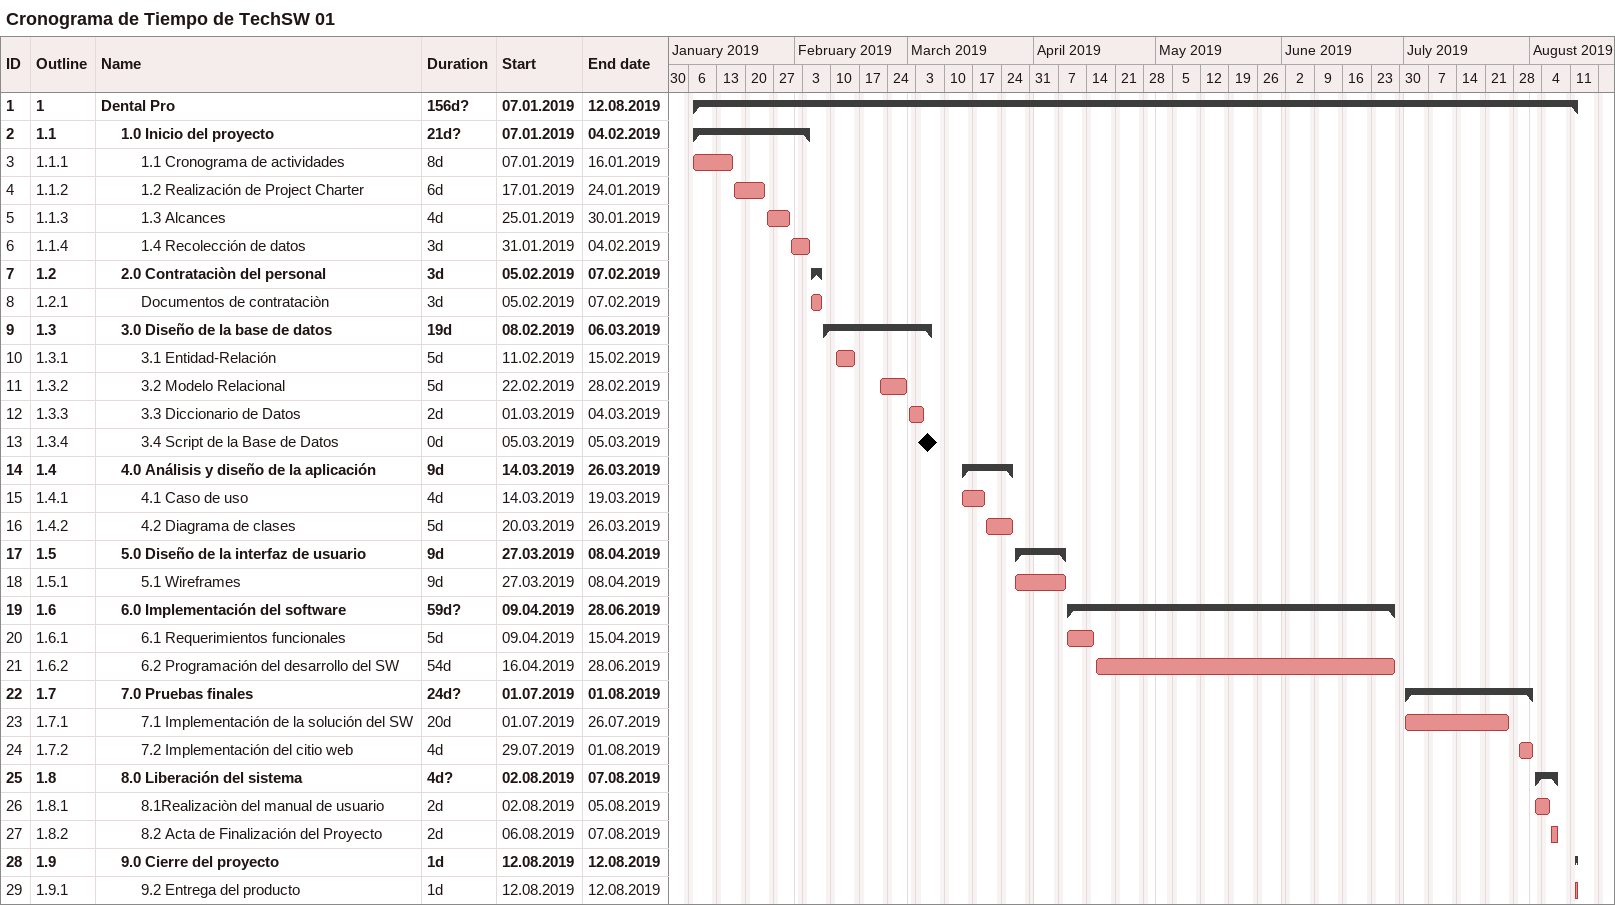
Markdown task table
Cronograma de Tiempo de TechSW 01

| ID | WBS | Task | Duration | Start | Finish |
|---|---|---|---|---|---|
| 1 | 1 | **Dental Pro** | 156d? | 2019-01-07 | 2019-08-12 |
| 2 | 1.1 | **1.0 Inicio del proyecto** | 21d? | 2019-01-07 | 2019-02-04 |
| 3 | 1.1.1 | 1.1 Cronograma de actividades | 8d | 2019-01-07 | 2019-01-16 |
| 4 | 1.1.2 | 1.2 Realización de Project Charter | 6d | 2019-01-17 | 2019-01-24 |
| 5 | 1.1.3 | 1.3 Alcances | 4d | 2019-01-25 | 2019-01-30 |
| 6 | 1.1.4 | 1.4 Recolección de datos | 3d | 2019-01-31 | 2019-02-04 |
| 7 | 1.2 | **2.0 Contrataciòn del personal** | 3d | 2019-02-05 | 2019-02-07 |
| 8 | 1.2.1 | Documentos de contrataciòn | 3d | 2019-02-05 | 2019-02-07 |
| 9 | 1.3 | **3.0 Diseño de la base de datos** | 19d | 2019-02-08 | 2019-03-06 |
| 10 | 1.3.1 | 3.1 Entidad-Relación | 5d | 2019-02-11 | 2019-02-15 |
| 11 | 1.3.2 | 3.2 Modelo Relacional | 5d | 2019-02-22 | 2019-02-28 |
| 12 | 1.3.3 | 3.3 Diccionario de Datos | 2d | 2019-03-01 | 2019-03-04 |
| 13 | 1.3.4 | 3.4 Script de la Base de Datos | 0d | 2019-03-05 | 2019-03-05 |
| 14 | 1.4 | **4.0 Análisis y diseño de la aplicación** | 9d | 2019-03-14 | 2019-03-26 |
| 15 | 1.4.1 | 4.1 Caso de uso | 4d | 2019-03-14 | 2019-03-19 |
| 16 | 1.4.2 | 4.2 Diagrama de clases | 5d | 2019-03-20 | 2019-03-26 |
| 17 | 1.5 | **5.0 Diseño de la interfaz de usuario** | 9d | 2019-03-27 | 2019-04-08 |
| 18 | 1.5.1 | 5.1 Wireframes | 9d | 2019-03-27 | 2019-04-08 |
| 19 | 1.6 | **6.0 Implementación del software** | 59d? | 2019-04-09 | 2019-06-28 |
| 20 | 1.6.1 | 6.1 Requerimientos funcionales | 5d | 2019-04-09 | 2019-04-15 |
| 21 | 1.6.2 | 6.2 Programación del desarrollo del SW | 54d | 2019-04-16 | 2019-06-28 |
| 22 | 1.7 | **7.0 Pruebas finales** | 24d? | 2019-07-01 | 2019-08-01 |
| 23 | 1.7.1 | 7.1 Implementación de la solución del SW | 20d | 2019-07-01 | 2019-07-26 |
| 24 | 1.7.2 | 7.2 Implementación del citio web | 4d | 2019-07-29 | 2019-08-01 |
| 25 | 1.8 | **8.0 Liberación del sistema** | 4d? | 2019-08-02 | 2019-08-07 |
| 26 | 1.8.1 | 8.1Realizaciòn del manual de usuario | 2d | 2019-08-02 | 2019-08-05 |
| 27 | 1.8.2 | 8.2 Acta de Finalización del Proyecto | 2d | 2019-08-06 | 2019-08-07 |
| 28 | 1.9 | **9.0 Cierre del proyecto** | 1d | 2019-08-12 | 2019-08-12 |
| 29 | 1.9.1 | 9.2 Entrega del producto | 1d | 2019-08-12 | 2019-08-12 |
